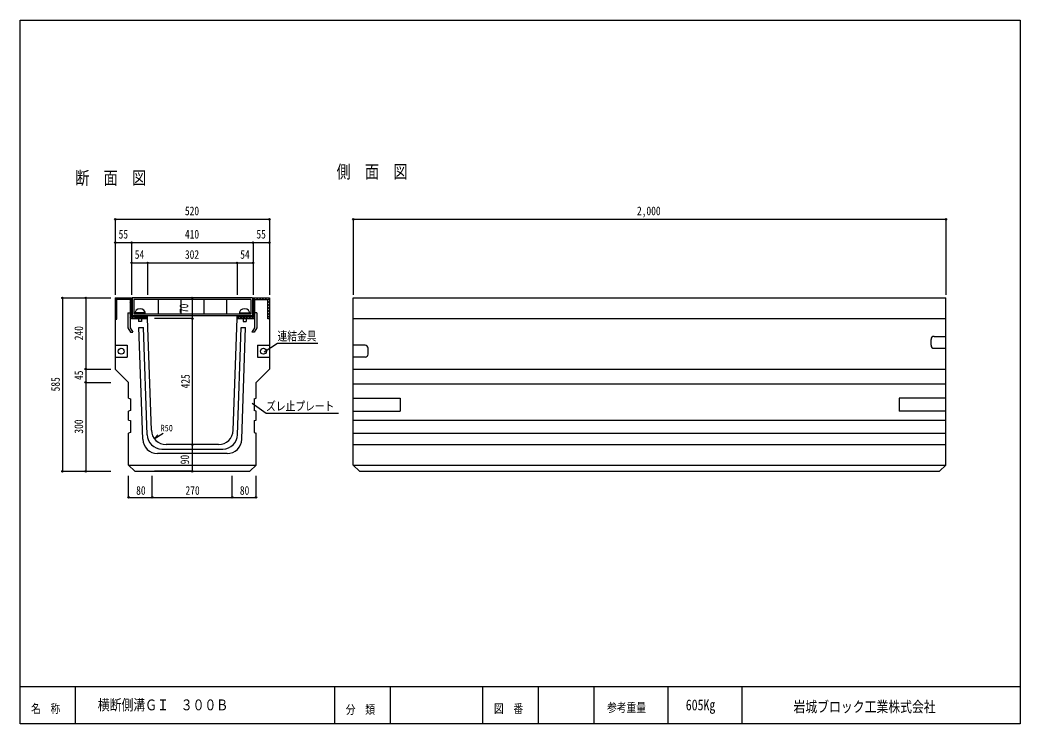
# Model space of a CAD drawing. Units: millimetres, scale not verified. Extents: x 1337 to 4712, y 1041 to 3416.
import ezdxf
from ezdxf.enums import TextEntityAlignment as Align

# ---------------------------------------------------------------- set-up
doc = ezdxf.new("R2010")
doc.units = ezdxf.units.MM
doc.header["$LTSCALE"] = 10
doc.header["$PDMODE"] = 32
doc.header["$PDSIZE"] = 5
doc.layers.add('_0-0_', color=7, linetype='Continuous', lineweight=25)
doc.layers.add('_1-0_', color=7, linetype='Continuous')
doc.styles.add('ＭＳ ゴシック', font='')
doc.styles.get('ＭＳ ゴシック').set_extended_font_data('MS Gothic')

msp = doc.modelspace()

# ---------------------------------------------------------------- linework, layer by layer
at = {"layer": '_0-0_'}
for p, q in [((1337.25, 1041.13), (1337.25, 3416.12)), ((1337.25, 3416.12), (4712.25, 3416.12)), ((4712.25, 3416.12), (4712.25, 1041.13)), ((1658.82, 2743.77), (2178.82, 2743.77)), ((1658.82, 2743.77), (1658.82, 2489.14)), ((2178.82, 2743.77), (2178.82, 2489.14)), ((2462.07, 2743.77), (4462.07, 2743.77)), ((2462.07, 2743.77), (2462.07, 2489.14)), ((4462.07, 2743.77), (4462.07, 2489.14)), ((1658.82, 2665.02), (1713.82, 2665.02)), ((1658.82, 2665.02), (1658.82, 2489.14)), ((1713.82, 2665.02), (1713.82, 2489.14)), ((1713.82, 2665.02), (2123.82, 2665.02)), ((2123.82, 2665.02), (2123.82, 2489.14)), ((2123.82, 2665.02), (2178.82, 2665.02)), ((2178.82, 2665.02), (2178.82, 2489.14)), ((1713.82, 2596.77), (1767.82, 2596.77)), ((1713.82, 2596.77), (1713.82, 2489.14)), ((1767.82, 2596.77), (1767.82, 2489.14)), ((1767.82, 2596.77), (2069.82, 2596.77)), ((2069.82, 2596.77), (2069.82, 2489.14)), ((2069.82, 2596.77), (2123.82, 2596.77)), ((2123.82, 2596.77), (2123.82, 2489.14)), ((1480.39, 2478.64), (1480.39, 1893.64)), ((1480.39, 2478.64), (1644.2, 2478.64)), ((1537.58, 2478.64), (1644.2, 2478.64)), ((1558.94, 2478.64), (1558.94, 2238.64)), ((1558.94, 2478.64), (1644.2, 2478.64)), ((1658.82, 2478.64), (1713.82, 2478.64)), ((1658.82, 2478.64), (1658.82, 2238.64)), ((1658.82, 2471.74), (1665.73, 2478.64)), ((1658.82, 2461.84), (1664.01, 2467.02)), ((1664.01, 2406.79), (1664.01, 2473.64)), ((1708.82, 2473.64), (1664.01, 2473.64)), ((1670.63, 2473.64), (1675.63, 2478.64)), ((1680.53, 2473.64), (1685.53, 2478.64)), ((1690.43, 2473.64), (1695.43, 2478.64)), ((1700.33, 2473.64), (1705.33, 2478.64)), ((1708.82, 2472.24), (1713.82, 2477.24)), ((1708.82, 2473.64), (1708.82, 2408.35)), ((1708.82, 2462.34), (1713.82, 2467.34)), ((1713.82, 2478.64), (1713.82, 2473.64)), ((1713.82, 2478.64), (1713.82, 2413.64)), ((2121.62, 2478.64), (1716.02, 2478.64)), ((1716.02, 2478.64), (1716.02, 2413.64)), ((2116.62, 2473.64), (1721.02, 2473.64)), ((1721.02, 2473.64), (1721.02, 2423.64)), ((1918.82, 2478.64), (1740.49, 2478.64)), ((1918.82, 2478.64), (1740.49, 2478.64)), ((1803.02, 2473.64), (1803.02, 2423.64)), ((1880.22, 2473.64), (1880.22, 2423.64)), ((1918.82, 2478.64), (1918.82, 2408.64)), ((1918.82, 2478.64), (1918.82, 2408.64)), ((1957.42, 2473.64), (1957.42, 2423.64)), ((2034.62, 2473.64), (2034.62, 2423.64)), ((2116.62, 2473.64), (2116.62, 2423.64)), ((2121.62, 2478.64), (2121.62, 2413.64)), ((2123.82, 2478.64), (2178.82, 2478.64)), ((2123.82, 2478.64), (2123.82, 2473.64)), ((2123.82, 2478.64), (2123.82, 2413.64)), ((2123.82, 2471.46), (2131.01, 2478.64)), ((2123.82, 2461.56), (2128.82, 2466.56)), ((2128.82, 2473.64), (2128.82, 2408.84)), ((2128.82, 2473.64), (2173.51, 2473.64)), ((2135.91, 2473.64), (2140.91, 2478.64)), ((2145.8, 2473.64), (2150.8, 2478.64)), ((2155.7, 2473.64), (2160.7, 2478.64)), ((2165.6, 2473.64), (2170.6, 2478.64)), ((2173.51, 2471.65), (2178.82, 2476.96)), ((2173.51, 2472.64), (2173.51, 2473.64)), ((2173.51, 2408.06), (2173.51, 2472.64)), ((2173.51, 2461.75), (2178.82, 2467.06)), ((2178.82, 2478.64), (2178.82, 2408.64)), ((2462.07, 2478.64), (4462.07, 2478.64)), ((2462.07, 1914.74), (2462.07, 2478.64)), ((4462.07, 1914.74), (4462.07, 2478.64)), ((1658.82, 2451.94), (1664.01, 2457.12)), ((1658.82, 2442.04), (1664.01, 2447.22)), ((1658.82, 2432.14), (1664.01, 2437.32)), ((1708.82, 2452.44), (1713.82, 2457.44)), ((1708.82, 2442.54), (1713.82, 2447.54)), ((1708.82, 2432.64), (1713.82, 2437.64)), ((2123.82, 2451.66), (2128.82, 2456.66)), ((2123.82, 2441.76), (2128.82, 2446.76)), ((2123.82, 2431.86), (2128.82, 2436.86)), ((2173.51, 2451.86), (2178.82, 2457.16)), ((2173.51, 2441.96), (2178.82, 2447.26)), ((2173.51, 2432.06), (2178.82, 2437.36)), ((1658.82, 2422.24), (1664.01, 2427.42)), ((1658.82, 2412.34), (1664.01, 2417.52)), ((1659.01, 2406.79), (1664.01, 2406.79)), ((1663.17, 2406.79), (1664.01, 2407.62)), ((1700.76, 2427.91), (1700.76, 2378.04)), ((1700.76, 2427.91), (1708.76, 2427.91)), ((1708.82, 2422.74), (1713.82, 2427.74)), ((1708.82, 2412.84), (1713.82, 2417.84)), ((1713.82, 2408.64), (1708.82, 2408.64)), ((1708.82, 2408.64), (1708.82, 2377.88)), ((1713.82, 2408.64), (1767.82, 2408.64)), ((1713.82, 2408.64), (1767.82, 2408.64)), ((1716.02, 2413.64), (1714.07, 2413.64)), ((1714.52, 2408.64), (1719.52, 2413.64)), ((2121.62, 2418.64), (1716.02, 2418.64)), ((1767.82, 2413.64), (1716.02, 2413.64)), ((2116.62, 2423.64), (1721.02, 2423.64)), ((1767.82, 2408.64), (1724.17, 2408.64)), ((1767.82, 2408.64), (1724.17, 2408.64)), ((1724.42, 2408.64), (1729.42, 2413.64)), ((1760.42, 2428.64), (1724.73, 2428.64)), ((1732.54, 2428.64), (1732.54, 2423.64)), ((1734.32, 2408.64), (1739.32, 2413.64)), ((1737.54, 2408.64), (1737.54, 2399.01)), ((1747.54, 2399.01), (1737.54, 2399.01)), ((1742.54, 2428.64), (1742.54, 2423.64)), ((1744.22, 2408.64), (1749.22, 2413.64)), ((1747.54, 2408.64), (1747.54, 2399.01)), ((1752.54, 2428.64), (1752.54, 2423.64)), ((1754.12, 2408.64), (1759.12, 2413.64)), ((1764.02, 2408.64), (1767.82, 2412.45)), ((1767.82, 2408.64), (1767.82, 2418.64)), ((1780.57, 2031.95), (1767.82, 2408.64)), ((1918.82, 2408.64), (1791.65, 2408.64)), ((1918.82, 2408.64), (1791.65, 2408.64)), ((1918.82, 2408.64), (1791.65, 2408.64)), ((1918.82, 2408.64), (1918.82, 2083.64)), ((1918.82, 2408.64), (1918.82, 1983.64)), ((1918.82, 2408.64), (1918.82, 2399.73)), ((2057.07, 2031.95), (2069.82, 2408.64)), ((2069.82, 2408.64), (2069.82, 2418.64)), ((2121.62, 2413.64), (2069.82, 2413.64)), ((2069.82, 2408.64), (2123.82, 2408.64)), ((2069.82, 2408.64), (2123.82, 2408.64)), ((2070.91, 2408.64), (2075.91, 2413.64)), ((2077.23, 2428.64), (2112.92, 2428.64)), ((2080.8, 2408.64), (2085.8, 2413.64)), ((2085.1, 2428.64), (2085.1, 2423.64)), ((2090.1, 2408.64), (2090.1, 2399.01)), ((2090.1, 2399.01), (2100.1, 2399.01)), ((2090.7, 2408.64), (2095.7, 2413.64)), ((2095.1, 2428.64), (2095.1, 2423.64)), ((2100.1, 2408.64), (2100.1, 2399.01)), ((2100.6, 2408.64), (2105.6, 2413.64)), ((2105.1, 2428.64), (2105.1, 2423.64)), ((2110.5, 2408.64), (2115.5, 2413.64)), ((2120.4, 2408.64), (2128.82, 2417.06)), ((2121.62, 2413.64), (2123.82, 2413.64)), ((2123.82, 2421.96), (2128.82, 2426.96)), ((2123.82, 2408.64), (2128.8, 2408.64)), ((2128.8, 2408.84), (2128.8, 2406.1)), ((2128.8, 2406.1), (2128.8, 2377.82)), ((2136.88, 2427.86), (2128.88, 2427.86)), ((2136.88, 2427.86), (2136.88, 2377.98)), ((2173.51, 2422.16), (2178.82, 2427.47)), ((2173.51, 2412.26), (2178.82, 2417.57)), ((2178.51, 2408.06), (2173.51, 2408.06)), ((2178.82, 2408.64), (2178.82, 2238.64)), ((2462.07, 2408.64), (4462.07, 2408.64)), ((1700.76, 2378.04), (1710.11, 2363.41)), ((1708.76, 2377.88), (1718, 2363.41)), ((1710.11, 2363.41), (1718, 2363.41)), ((1738.82, 2378.64), (1753.83, 2378.64)), ((1751.57, 2001.95), (1738.82, 2378.64)), ((1766.07, 2016.95), (1753.83, 2378.64)), ((2071.57, 2016.95), (2083.82, 2378.64)), ((2083.82, 2378.64), (2098.82, 2378.64)), ((2086.07, 2001.95), (2098.82, 2378.64)), ((2128.88, 2377.82), (2119.64, 2363.35)), ((2127.53, 2363.35), (2119.64, 2363.35)), ((2136.88, 2377.98), (2127.53, 2363.35)), ((4412.07, 2318.64), (4412.07, 2338.64)), ((4422.07, 2348.64), (4462.07, 2348.64)), ((1658.82, 2318.64), (1698.82, 2318.64)), ((1698.82, 2318.64), (1698.82, 2278.64)), ((2138.82, 2318.64), (2138.82, 2278.64)), ((2138.82, 2318.64), (2178.82, 2318.64)), ((2161.86, 2297.13), (2206.49, 2326)), ((2206.49, 2326), (2342.99, 2326)), ((2502.07, 2318.64), (2462.07, 2318.64)), ((2512.07, 2288.64), (2512.07, 2308.64)), ((4422.07, 2308.64), (4462.07, 2308.64)), ((1658.82, 2278.64), (1698.82, 2278.64)), ((2138.82, 2278.64), (2178.82, 2278.64)), ((2502.07, 2278.64), (2462.07, 2278.64)), ((1558.94, 2238.64), (1558.94, 2188.64)), ((1558.94, 2238.64), (1558.94, 2193.64)), ((1558.94, 2238.64), (1644.2, 2238.64)), ((1558.94, 2238.64), (1644.2, 2238.64)), ((1658.82, 2238.64), (1703.82, 2193.64)), ((2178.82, 2238.64), (2133.82, 2193.64)), ((2462.07, 2238.64), (4462.07, 2238.64)), ((1558.94, 2193.64), (1558.94, 1893.64)), ((1558.94, 2193.64), (1644.2, 2193.64)), ((1703.82, 2140.64), (1703.82, 2193.64)), ((2133.82, 2140.64), (2133.82, 2193.64)), ((2462.07, 2188.64), (4462.07, 2188.64)), ((1703.82, 2140.64), (1709.82, 2138.64)), ((1709.82, 2138.64), (1709.82, 2098.64)), ((2127.82, 2138.64), (2133.82, 2140.64)), ((2127.82, 2138.64), (2127.82, 2098.64)), ((2462.07, 2140.64), (2620.07, 2140.64)), ((2620.07, 2140.64), (2620.07, 2096.64)), ((4462.07, 2140.64), (4304.07, 2140.64)), ((4304.07, 2140.64), (4304.07, 2096.64)), ((1709.82, 2098.64), (1703.82, 2096.64)), ((1703.82, 2066.64), (1703.82, 2096.64)), ((2120.71, 2123.86), (2167.96, 2089.73)), ((2133.82, 2096.64), (2127.82, 2098.64)), ((2133.82, 2066.64), (2133.82, 2096.64)), ((2462.07, 2096.64), (2620.07, 2096.64)), ((4462.07, 2096.64), (4304.07, 2096.64)), ((1703.82, 2066.64), (1709.82, 2064.64)), ((1709.82, 2064.64), (1709.82, 2024.64)), ((2127.82, 2064.64), (2133.82, 2066.64)), ((2127.82, 2064.64), (2127.82, 2024.64)), ((2167.96, 2089.73), (2412.09, 2089.73)), ((2462.07, 2066.64), (4462.07, 2066.64)), ((1709.82, 2024.64), (1703.82, 2022.64)), ((1703.82, 1914.74), (1703.82, 2022.64)), ((1790.29, 2002.76), (1820.98, 2022.64)), ((1790.29, 2002.76), (1802.06, 2016.28)), ((2127.82, 2024.64), (2133.82, 2022.64)), ((2133.82, 1914.74), (2133.82, 2022.64)), ((2462.07, 2022.64), (4462.07, 2022.64)), ((1816.04, 1968.64), (2021.6, 1968.64)), ((1918.82, 1983.64), (1830.54, 1983.64)), ((2007.1, 1983.64), (1830.54, 1983.64)), ((1918.82, 1983.64), (1918.82, 1893.64)), ((2462.07, 1983.64), (4462.07, 1983.64)), ((2036.1, 1953.64), (1801.54, 1953.64)), ((1480.39, 1893.64), (1644.2, 1893.64)), ((1537.58, 1893.64), (1644.2, 1893.64)), ((1558.94, 1893.64), (1644.2, 1893.64)), ((1703.82, 1914.74), (1724.92, 1893.64)), ((1703.82, 1914.74), (2133.82, 1914.74)), ((1724.92, 1893.64), (2112.72, 1893.64)), ((1918.82, 1893.64), (1791.65, 1893.64)), ((2133.82, 1914.74), (2112.72, 1893.64)), ((2462.07, 1914.74), (4462.07, 1914.74)), ((2462.07, 1914.74), (2483.17, 1893.64)), ((2483.17, 1893.64), (4440.97, 1893.64)), ((4462.07, 1914.74), (4440.97, 1893.64)), ((1703.82, 1805.65), (1703.82, 1877.97)), ((1783.82, 1805.65), (1783.82, 1877.97)), ((2053.82, 1805.65), (2053.82, 1877.97)), ((2133.82, 1805.65), (2133.82, 1877.97)), ((1703.82, 1805.65), (1783.82, 1805.65)), ((1783.82, 1805.65), (2053.82, 1805.65)), ((2053.82, 1805.65), (2133.82, 1805.65)), ((4712.25, 1166.13), (1337.25, 1166.13)), ((1524.75, 1041.13), (1524.75, 1166.13)), ((2399.75, 1041.13), (2399.75, 1166.13)), ((2587.25, 1041.13), (2587.25, 1166.13)), ((2899.75, 1041.13), (2899.75, 1166.13)), ((3087.25, 1041.13), (3087.25, 1166.13)), ((3274.75, 1041.13), (3274.75, 1166.13)), ((3524.75, 1041.13), (3524.75, 1166.13)), ((3774.75, 1041.13), (3774.75, 1166.13)), ((4712.25, 1041.13), (1337.25, 1041.13))]:
    msp.add_line(p, q, dxfattribs=at)
for centre in [(1678.82, 2298.64), (2158.82, 2298.64)]:
    msp.add_circle(centre, 10, dxfattribs=at)
for centre, radius, start, end in [((1742.57, 2423.58), 18.55, 0.2029, 179.79709), ((2095.07, 2423.58), 18.55, 0.2029, 179.79709), ((4422.07, 2338.64), 10, 90, 180), ((2502.07, 2308.64), 10, 0, 90), ((4422.07, 2318.64), 10, 180, 270), ((2502.07, 2288.64), 10, 270, 0), ((1830.54, 2033.64), 50, 181.93849, 270), ((2007.1, 2033.64), 50, 270, 358.06151), ((1801.54, 2003.64), 50, 181.93849, 270), ((1816.04, 2018.64), 50, 181.93849, 270), ((2021.6, 2018.64), 50, 270, 358.06149), ((2036.1, 2003.64), 50, 270, 358.06149)]:
    msp.add_arc(centre, radius, start, end, dxfattribs=at)
for p in [(1658.82, 2743.77), (2178.82, 2743.77), (2462.07, 2743.77), (4462.07, 2743.77), (1658.82, 2665.02), (1713.82, 2665.02), (2123.82, 2665.02), (2178.82, 2665.02), (1713.82, 2596.77), (1767.82, 2596.77), (2069.82, 2596.77), (2123.82, 2596.77), (1480.39, 2478.64), (1558.94, 2478.64), (1918.82, 2478.64), (1918.82, 2478.64), (1918.82, 2408.64), (1918.82, 2408.64), (1918.82, 2408.64), (1918.82, 2408.64), (1918.82, 2408.64), (1558.94, 2238.64), (1558.94, 2238.64), (1558.94, 2193.64), (1918.82, 1983.64), (1480.39, 1893.64), (1558.94, 1893.64), (1918.82, 1893.64), (1703.82, 1805.65), (1783.82, 1805.65), (2053.82, 1805.65), (2133.82, 1805.65)]:
    msp.add_point(p, dxfattribs=at)

# ---------------------------------------------------------------- texts
at = {"layer": '_0-0_', "style": 'ＭＳ ゴシック', "width": 0.8}
for s, height, p in [('断  面  図', 43.99, (1523.63, 2848.13)), ('側  面  図', 43.99, (2405.62, 2869.13)), ('520', 29.33, (1893.82, 2748.77)), ('2,000', 29.33, (3419.57, 2748.77)), ('55', 29.33, (1670.07, 2670.02)), ('410', 29.33, (1893.82, 2670.02)), ('55', 29.33, (2135.07, 2670.02)), ('54', 29.33, (1724.57, 2601.77)), ('302', 29.33, (1893.82, 2601.77)), ('54', 29.33, (2080.57, 2601.77)), ('連結金具', 29.33, (2206.49, 2326)), ('ズレ止プレート', 29.33, (2167.96, 2089.73)), ('R50', 21.99, (1811.88, 2021.89)), ('80', 29.33, (1729.32, 1805.65)), ('270', 29.33, (1895.82, 1805.65)), ('80', 29.33, (2079.32, 1805.65)), ('横断側溝ＧＩ\u3000３００Ｂ', 36.66, (1599.75, 1076.25)), ('605Kg', 36.66, (3584.25, 1076.25))]:
    msp.add_text(s, height=height, dxfattribs=at).set_placement(p, align=Align.BOTTOM_LEFT)
for s, p in [('70', (1913.82, 2427.39)), ('70', (1913.82, 2427.39)), ('240', (1558.94, 2335.64)), ('45', (1558.94, 2201.64)), ('585', (1480.39, 2163.14)), ('425', (1918.82, 2173.14)), ('300', (1558.94, 2020.64)), ('90', (1916.7, 1917.23))]:
    msp.add_text(s, height=29.33, rotation=90, dxfattribs=at).set_placement(p, align=Align.BOTTOM_LEFT)
at = {"layer": '_1-0_', "style": 'ＭＳ ゴシック', "width": 0.8}
for s, height, p in [('参考重量', 29.33, (3318.57, 1072.85)), ('岩城ブロック工業株式会社', 36.66, (3947.69, 1069.9)), ('名\u3000称', 29.33, (1374.58, 1069.33)), ('分\u3000類', 29.33, (2436.65, 1066.08)), ('図\u3000番', 29.33, (2936.84, 1069.33))]:
    msp.add_text(s, height=height, dxfattribs=at).set_placement(p, align=Align.BOTTOM_LEFT)

doc.saveas('drawing.dxf')
